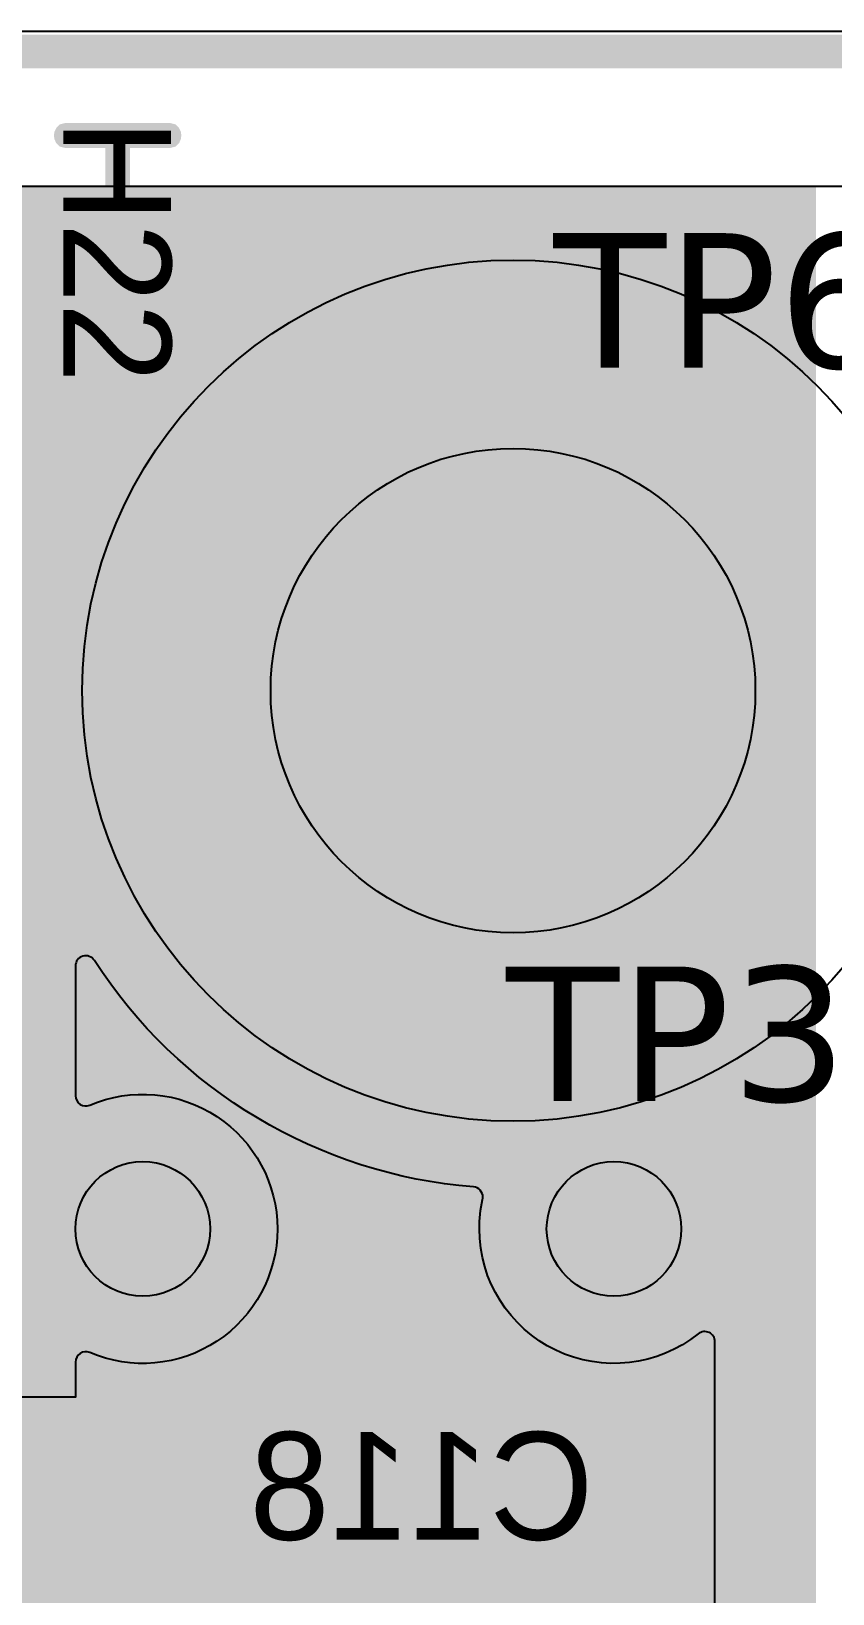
# Model space of a CAD drawing. Extents: x -28 to 199, y -61 to 255.
# Drawn here: x 81.42 to 87.38, y 243.54 to 255.15 of the extents above; entities that cross this region are included whole.
import ezdxf
from ezdxf.enums import TextEntityAlignment as Align

# ---------------------------------------------------------------- set-up
doc = ezdxf.new("R2010")
doc.units = 0
doc.header["$MEASUREMENT"] = 0
for name, color, linetype in [('ASSEMBLY_PART_NUMBERS_BTM', 191, 'CONTINUOUS'), ('ASSEMBLY_PART_NUMBERS_TOP', 102, 'CONTINUOUS'), ('ASSEMBLY_REF_DES_TOP', 102, 'CONTINUOUS'), ('BOARD_OUTLINE', 10, 'CONTINUOUS'), ('DRILL_DRAWING', 21, 'CONTINUOUS'), ('GENERATED_SILKSCREEN_BTM', 255, 'CONTINUOUS'), ('GENERATED_SILKSCREEN_TOP', 140, 'CONTINUOUS'), ('MANUFACTURING_OUTLINES', 10, 'CONTINUOUS'), ('MOUNTING_HOLE_PADS_LAYER14', 150, 'CONTINUOUS'), ('MOUNTING_HOLE_PADS_LAYER17', 10, 'CONTINUOUS'), ('MOUNTING_HOLE_PADS_LAYER_2', 230, 'CONTINUOUS'), ('MOUNTING_HOLE_PADS_LAYER_3', 81, 'CONTINUOUS'), ('MOUNTING_HOLES_LAYER_2', 42, 'CONTINUOUS'), ('MOUNTING_HOLES_LAYER_3', 42, 'CONTINUOUS'), ('MOUNTING_HOLES_LAYER_BOT21', 42, 'CONTINUOUS'), ('MOUNTING_HOLES_LAYER_TOP', 42, 'CONTINUOUS'), ('PLANE_DATA_LAYER_TOP', 150, 'CONTINUOUS'), ('PLANE_SHAPES_LAYER_2', 230, 'CONTINUOUS'), ('PLANE_SHAPES_LAYER_3', 81, 'CONTINUOUS'), ('PLANE_SHAPES_LAYER_TOP', 150, 'CONTINUOUS'), ('ROUTE_BORDER', 151, 'CONTINUOUS'), ('SILKSCREEN_REF_DES_BTM', 211, 'CONTINUOUS'), ('SILKSCREEN_REF_DES_TOP', 150, 'CONTINUOUS'), ('TRACES_LAYER_BOTTOM', 10, 'CONTINUOUS')]:
    doc.layers.add(name, color=color, linetype=linetype)
doc.styles.add('VERDANA', font='verdana.TTF')
doc.styles.add('VERIBEST_GERBER_0', font='txt')

msp = doc.modelspace()

# ---------------------------------------------------------------- hatches: boundary and pattern name
at = {"layer": 'MOUNTING_HOLES_LAYER_2'}
h = msp.add_hatch(color=256, dxfattribs=at)
edge = h.paths.add_edge_path()
edge.add_arc((85, 250.25), 1.8, 0, 360)
h = msp.add_hatch(color=256, dxfattribs=at)
edge = h.paths.add_edge_path()
edge.add_arc((82.25, 246.25), 0.5, 0, 360)
h = msp.add_hatch(color=256, dxfattribs=at)
edge = h.paths.add_edge_path()
edge.add_arc((85.75, 246.25), 0.5, 0, 360)
at = {"layer": 'MOUNTING_HOLES_LAYER_3'}
h = msp.add_hatch(color=256, dxfattribs=at)
edge = h.paths.add_edge_path()
edge.add_arc((85, 250.25), 1.8, 0, 360)
h = msp.add_hatch(color=256, dxfattribs=at)
edge = h.paths.add_edge_path()
edge.add_arc((82.25, 246.25), 0.5, 0, 360)
h = msp.add_hatch(color=256, dxfattribs=at)
edge = h.paths.add_edge_path()
edge.add_arc((85.75, 246.25), 0.5, 0, 360)
at = {"layer": 'MOUNTING_HOLES_LAYER_BOT21'}
h = msp.add_hatch(color=256, dxfattribs=at)
edge = h.paths.add_edge_path()
edge.add_arc((85, 250.25), 1.8, 0, 360)
h = msp.add_hatch(color=256, dxfattribs=at)
edge = h.paths.add_edge_path()
edge.add_arc((82.25, 246.25), 0.5, 0, 360)
h = msp.add_hatch(color=256, dxfattribs=at)
edge = h.paths.add_edge_path()
edge.add_arc((85.75, 246.25), 0.5, 0, 360)
at = {"layer": 'MOUNTING_HOLES_LAYER_TOP'}
h = msp.add_hatch(color=256, dxfattribs=at)
edge = h.paths.add_edge_path()
edge.add_arc((85, 250.25), 1.8, 0, 360)
h = msp.add_hatch(color=256, dxfattribs=at)
edge = h.paths.add_edge_path()
edge.add_arc((82.25, 246.25), 0.5, 0, 360)
h = msp.add_hatch(color=256, dxfattribs=at)
edge = h.paths.add_edge_path()
edge.add_arc((85.75, 246.25), 0.5, 0, 360)
at = {"layer": 'PLANE_DATA_LAYER_TOP'}
msp.add_hatch(color=256, dxfattribs=at).paths.add_polyline_path([(86.5, 245.41083, 0.62950333), (86.37609, 245.47025, -0.62950445), (84.75, 246.25), (84.75, 246.25, -0.05526584), (84.77429, 246.46905, 0.05526779), (84.77614, 246.48574, 0.39110245), (84.70599, 246.5617, -0.23377764), (81.89024, 248.24515, 0.74802909), (81.75, 248.20386), (81.75, 247.23924, 0.53839214), (81.85621, 247.1692, -0.5383923), (83.25, 246.25, -0.5383923), (81.85621, 245.3308, 0.53839214), (81.75, 245.26076), (81.75, 245.00001, -0.41421356), (81.74999, 245), (81.0762, 245, 0.41421356), (81, 244.9238), (81, 232.12717, -0.15091525), (80.91291, 231.84521, 0.15091265), (80.89964, 231.80224), (80.89964, 231.80224, 0.35356285), (80.95985, 231.72773, -0.3535616), (81.75, 230.75, -0.89455048), (79.77463, 230.52942, 0.59056406), (79.64643, 230.5665), (77.21001, 228.13008, 0.19890996), (77.1877, 228.0762), (77.1877, 228.0762, 0.41421356), (77.2639, 228), (79.68793, 228, 0.41421356), (79.76413, 228.0762), (79.76413, 228.0762, 0.04056723), (79.76313, 228.08851, -0.04057334), (79.75, 228.25, -1), (81.75, 228.25, -0.04057334), (81.73687, 228.08851, 0.04056723), (81.73587, 228.0762), (81.73587, 228.0762, 0.41421356), (81.81207, 228), (86.4238, 228, 0.41421356), (86.5, 228.0762)], flags=0)
at = {"layer": 'PLANE_SHAPES_LAYER_2'}
h = msp.add_hatch(color=256, dxfattribs=at)
h.paths.add_polyline_path([(169.5, 129.25), (149.5, 129.25), (142.25, 122), (142.25, 90.5), (147.5, 90.5), (147.5, 80), (154, 80), (154, 69.25), (131.75, 69.25), (131.75, 73.25), (121.25, 73.25), (121.25, 81), (110.5, 81), (110.5, 125.75), (106.5, 125.75), (106.5, 128.75), (93.5, 128.75), (93.5, 120.25), (91.75, 120.25), (91.75, 121.5), (80, 121.5), (80, 118.25), (73.25, 118.25), (73.25, 124.5), (67.5, 124.5), (67.5, 128), (57.75, 128), (57.75, 120.25), (55.25, 120.25), (55.25, 121.5), (47.5, 121.5), (47.5, 119), (35, 119), (35, 134.75), (32.75, 134.75), (32.75, 159.75), (29.25, 159.75), (29.25, 175.25), (22.5, 175.25), (22.5, 195.25), (17.25, 195.25), (17.25, 198), (22.5, 198), (22.5, 216.5), (40.25, 216.5), (40.25, 235.5), (54.5, 235.5), (54.5, 254), (87.25, 254), (87.25, 236.25), (86.25, 236.25), (86.25, 228.75), (81, 228.75), (81, 218.75), (95.25, 218.75), (95.25, 194.5), (87, 194.5), (87, 172), (131.1, 172), (131.1, 208.75), (115.5, 208.75), (115.5, 213.75), (106.75, 213.75), (106.75, 218.75), (110.25, 222.25), (110.25, 226.25), (142.5, 226.25), (142.5, 221.5), (160.5, 221.5), (160.5, 240.75), (169.5, 240.75)])
h.paths.add_polyline_path([(35.5, 149.5), (41.75, 149.5), (41.75, 152), (39.25, 152), (39.25, 154), (37.75, 154), (37.75, 152), (35.5, 152)], flags=16)
h.paths.add_polyline_path([(37.5, 125.75), (37.5, 128.75), (42.75, 128.75), (42.75, 125.75)], flags=16)
h.paths.add_polyline_path([(52, 127.75), (52, 130.75), (54.25, 130.75), (54.25, 127.75)], flags=16)
h.paths.add_polyline_path([(50.75, 219.5), (50.75, 226.5), (71.75, 226.5), (71.75, 219.5)], flags=16)
h.paths.add_polyline_path([(66.5, 150.75), (66.5, 177.5), (72.25, 177.5), (72.25, 150.75)], flags=16)
h.paths.add_polyline_path([(47.25, 185.25), (73, 185.25), (73, 188.25), (70.25, 188.25), (70.25, 191), (47.25, 191)], flags=16)
h.paths.add_polyline_path([(84.5, 208), (84.5, 212.75), (85, 212.75), (85, 208)], flags=16)
h.paths.add_polyline_path([(61.5, 137.25), (87.75, 137.25), (87.75, 140.5), (84.75, 140.5), (84.75, 143), (61.5, 143)], flags=16)
h.paths.add_polyline_path([(88.75, 127), (88.75, 130), (91, 130), (91, 127)], flags=16)
h.paths.add_polyline_path([(85.5, 130.25), (85.5, 132.5), (91, 132.5), (91, 130.25)], flags=16)
h.paths.add_polyline_path([(108.75, 142.25), (135.75, 142.25), (135.75, 145.75), (132.25, 145.75), (132.25, 149), (108.75, 149)], flags=16)
h.paths.add_polyline_path([(114.25, 126.75), (140.75, 126.75), (140.75, 129.75), (137.25, 129.75), (137.25, 133), (114.25, 133)], flags=16)
h.paths.add_polyline_path([(155.25, 180.25), (166.25, 180.25), (166.25, 186.25), (152.25, 186.25), (152.25, 183), (155.25, 183)], flags=16)
at = {"layer": 'PLANE_SHAPES_LAYER_3'}
h = msp.add_hatch(color=256, dxfattribs=at)
h.paths.add_polyline_path([(169.5, 129.25), (149.5, 129.25), (142.25, 122), (142.25, 90.5), (147.5, 90.5), (147.5, 80), (154, 80), (154, 69.25), (131.75, 69.25), (131.75, 73.25), (121.25, 73.25), (121.25, 81), (110.5, 81), (110.5, 125.75), (106.5, 125.75), (106.5, 128.75), (93.5, 128.75), (93.5, 120.25), (91.75, 120.25), (91.75, 121.5), (80, 121.5), (80, 118.25), (73.25, 118.25), (73.25, 124.5), (67.5, 124.5), (67.5, 127.75), (58.25, 127.75), (58.25, 130.25), (88.75, 130.25), (88.75, 127), (91, 127), (91, 132.5), (55, 132.5), (55, 131.25), (52, 131.25), (52, 127.75), (55, 127.75), (55, 127.25), (57.75, 127.25), (57.75, 120.25), (55.25, 120.25), (55.25, 121.5), (47.5, 121.5), (47.5, 119), (35, 119), (35, 134.75), (32.75, 134.75), (32.75, 159.75), (29.25, 159.75), (29.25, 175.25), (22.5, 175.25), (22.5, 195.25), (17.25, 195.25), (17.25, 198), (22.5, 198), (22.5, 216.5), (40.25, 216.5), (40.25, 235.5), (54.5, 235.5), (54.5, 254), (87.25, 254), (87.25, 236.25), (86.25, 236.25), (86.25, 228.75), (81, 228.75), (81, 218.75), (95.25, 218.75), (95.25, 194.5), (87, 194.5), (87, 172), (131.1, 172), (131.1, 208.75), (115.5, 208.75), (115.5, 213.75), (106.75, 213.75), (106.75, 218.75), (110.25, 222.25), (110.25, 226.25), (142.5, 226.25), (142.5, 221.5), (160.5, 221.5), (160.5, 240.75), (169.5, 240.75)])
h.paths.add_polyline_path([(35.5, 149.5), (41.75, 149.5), (41.75, 152), (39.25, 152), (39.25, 154), (37.75, 154), (37.75, 152), (35.5, 152)], flags=16)
h.paths.add_polyline_path([(37.5, 125.75), (37.5, 128.75), (42.75, 128.75), (42.75, 125.75)], flags=16)
h.paths.add_polyline_path([(50.75, 219.5), (50.75, 226.5), (71.75, 226.5), (71.75, 219.5)], flags=16)
h.paths.add_polyline_path([(66.5, 150.75), (66.5, 177.5), (72.25, 177.5), (72.25, 150.75)], flags=16)
h.paths.add_polyline_path([(47.25, 185.25), (73, 185.25), (73, 188.25), (70.25, 188.25), (70.25, 191), (47.25, 191)], flags=16)
h.paths.add_polyline_path([(84.5, 208), (84.5, 212.75), (85, 212.75), (85, 208)], flags=16)
h.paths.add_polyline_path([(61.5, 137.25), (87.75, 137.25), (87.75, 140.5), (84.75, 140.5), (84.75, 143), (61.5, 143)], flags=16)
h.paths.add_polyline_path([(108.75, 142.25), (135.75, 142.25), (135.75, 145.75), (132.25, 145.75), (132.25, 149), (108.75, 149)], flags=16)
h.paths.add_polyline_path([(114.25, 126.75), (140.75, 126.75), (140.75, 129.75), (137.25, 129.75), (137.25, 133), (114.25, 133)], flags=16)
h.paths.add_polyline_path([(155.25, 180.25), (166.25, 180.25), (166.25, 186.25), (152.25, 186.25), (152.25, 183), (155.25, 183)], flags=16)

# ---------------------------------------------------------------- linework, layer by layer
at = {"layer": 'BOARD_OUTLINE', "const_width": 0.25}
msp.add_lwpolyline([(0, 1.5), (0, 253.5, -0.41421356), (1.5, 255), (168.5, 255, -0.41421356), (170, 253.5), (170, 1.5, -0.41421356), (168.5, 0), (1.5, 0, -0.41421356)], format="xyb", close=True, dxfattribs=at)
at = {"layer": 'GENERATED_SILKSCREEN_BTM', "const_width": 0.15}
for points in [[(83.8948, 243.9592), (83.9012, 243.9576), (83.9052, 243.9544), (83.9068, 243.9488), (83.9076, 243.9424), (83.9068, 243.9368), (83.9052, 243.9312), (83.9012, 243.9272), (83.8948, 243.9264), (83.5828, 243.9264), (83.5772, 243.9272), (83.5724, 243.9312), (83.57, 243.9368), (83.5692, 243.9424), (83.57, 243.9488), (83.5724, 243.9544), (83.5772, 243.9576), (83.5828, 243.9592), (83.7236, 243.9592), (83.7236, 244.7104), (83.7244, 244.716), (83.7268, 244.72), (83.7308, 244.7224), (83.7364, 244.7232), (83.7404, 244.724), (83.7444, 244.724), (83.7476, 244.7224), (83.7508, 244.7192), (83.9068, 244.5), (83.9084, 244.4968), (83.9092, 244.4944), (83.9092, 244.4888), (83.9068, 244.484), (83.9028, 244.48), (83.898, 244.4768), (83.8924, 244.4752), (83.8892, 244.4752), (83.8868, 244.476), (83.8828, 244.4808), (83.7548, 244.66), (83.7548, 243.9592), (83.8948, 243.9592)], [(84.6228, 243.9592), (84.6292, 243.9576), (84.6332, 243.9544), (84.6348, 243.9488), (84.6356, 243.9424), (84.6348, 243.9368), (84.6332, 243.9312), (84.6292, 243.9272), (84.6228, 243.9264), (84.3108, 243.9264), (84.3052, 243.9272), (84.3004, 243.9312), (84.298, 243.9368), (84.2972, 243.9424), (84.298, 243.9488), (84.3004, 243.9544), (84.3052, 243.9576), (84.3108, 243.9592), (84.4516, 243.9592), (84.4516, 244.7104), (84.4524, 244.716), (84.4548, 244.72), (84.4588, 244.7224), (84.4644, 244.7232), (84.4684, 244.724), (84.4724, 244.724), (84.4756, 244.7224), (84.4788, 244.7192), (84.6348, 244.5), (84.6364, 244.4968), (84.6372, 244.4944), (84.6372, 244.4888), (84.6348, 244.484), (84.6308, 244.48), (84.626, 244.4768), (84.6204, 244.4752), (84.6172, 244.4752), (84.6148, 244.476), (84.6108, 244.4808), (84.4828, 244.66), (84.4828, 243.9592), (84.6228, 243.9592)], [(82.7452, 244.4312), (82.7708, 244.3544), (82.7452, 244.2776), (82.7452, 244.2752), (82.7444, 244.272), (82.7444, 244.0248), (82.7444, 244.0224), (82.7452, 244.02), (82.746, 244.0168), (82.7492, 244.0136), (82.8292, 243.9312), (82.8332, 243.928), (82.8372, 243.9272), (82.8404, 243.9264), (83.134, 243.9264), (83.1364, 243.9264), (83.1388, 243.9272), (83.142, 243.928), (83.1452, 243.9312), (83.2252, 244.0136), (83.2292, 244.0168), (83.23, 244.02), (83.23, 244.0248), (83.23, 244.272), (83.23, 244.2752), (83.23, 244.2768), (83.2292, 244.2776), (83.2036, 244.3544), (83.2292, 244.4312), (83.23, 244.432), (83.23, 244.4368), (83.23, 244.6288), (83.23, 244.632), (83.2292, 244.636), (83.2252, 244.64), (83.1452, 244.7224), (83.142, 244.7248), (83.1388, 244.7256), (83.1364, 244.7264), (83.134, 244.7264), (82.8404, 244.7264), (82.8372, 244.7256), (82.8332, 244.7248), (82.8292, 244.7224), (82.7492, 244.64), (82.746, 244.6352), (82.7452, 244.632), (82.7444, 244.6288), (82.7444, 244.4368), (82.7444, 244.4336), (82.7452, 244.432), (82.7452, 244.4312)], [(85.3508, 243.9296), (85.4852, 244.0392), (85.4892, 244.0416), (85.49, 244.0448), (85.4916, 244.048), (85.4924, 244.052), (85.4924, 244.6008), (85.4916, 244.6048), (85.49, 244.608), (85.4884, 244.6096), (85.4876, 244.6112), (85.486, 244.6136), (85.3508, 244.7232), (85.3484, 244.724), (85.346, 244.7248), (85.3452, 244.7256), (85.342, 244.7264), (85.0724, 244.7264), (85.0684, 244.7256), (85.0668, 244.7248), (85.0644, 244.724), (85.062, 244.7232), (84.9268, 244.6136), (84.9236, 244.6096), (84.922, 244.6032), (84.9228, 244.5984), (84.9244, 244.5944), (84.9268, 244.5912), (84.9308, 244.588), (84.9348, 244.5856), (84.9388, 244.5848), (84.9428, 244.5848), (84.946, 244.5872), (85.078, 244.6936), (85.3364, 244.6936), (85.4596, 244.5928), (85.4596, 244.06), (85.3364, 243.9592), (85.078, 243.9592), (84.946, 244.0656), (84.9428, 244.0672), (84.9388, 244.068), (84.9348, 244.0672), (84.9308, 244.0648), (84.9268, 244.0616), (84.9244, 244.0576), (84.9228, 244.0528), (84.922, 244.048), (84.9236, 244.0432), (84.9268, 244.0392), (85.062, 243.9296), (85.0652, 243.928), (85.066, 243.9272), (85.0684, 243.9272), (85.0692, 243.9264), (85.07, 243.9264), (85.0724, 243.9264), (85.342, 243.9264), (85.3452, 243.9272), (85.3484, 243.928), (85.3508, 243.9296)], [(83.198, 244.62), (83.198, 244.4384), (83.1764, 244.3696), (82.7996, 244.3696), (82.7764, 244.4384), (82.7764, 244.62), (82.8476, 244.6936), (83.126, 244.6936), (83.198, 244.62)], [(83.198, 244.2688), (83.198, 244.032), (83.126, 243.9592), (82.8476, 243.9592), (82.7764, 244.032), (82.7764, 244.2688), (82.7996, 244.3376), (83.1764, 244.3376), (83.198, 244.2688)]]:
    msp.add_lwpolyline(points, dxfattribs=at)
at = {"layer": 'GENERATED_SILKSCREEN_TOP', "const_width": 0.15}
for points in [[(81.6792, 254.3924), (81.6728, 254.3908), (81.6688, 254.3868), (81.6664, 254.382), (81.6656, 254.3764), (81.6664, 254.37), (81.6688, 254.3644), (81.6728, 254.3604), (81.6792, 254.3588), (82.0472, 254.3588), (82.0472, 253.8524), (81.6792, 253.8524), (81.6728, 253.8516), (81.6688, 253.8476), (81.6664, 253.842), (81.6656, 253.8364), (81.6664, 253.8308), (81.6688, 253.826), (81.6728, 253.822), (81.6792, 253.8204), (82.4472, 253.8204), (82.4536, 253.822), (82.4576, 253.826), (82.46, 253.8308), (82.4608, 253.8364), (82.46, 253.842), (82.4576, 253.8476), (82.4536, 253.8516), (82.4472, 253.8524), (82.0792, 253.8524), (82.0792, 254.3588), (82.4472, 254.3588), (82.4536, 254.3604), (82.4576, 254.3644), (82.46, 254.37), (82.4608, 254.3764), (82.46, 254.382), (82.4576, 254.3868), (82.4536, 254.3908), (82.4472, 254.3924), (81.6792, 254.3924)], [(82.46, 253.2044), (82.3504, 253.07), (82.3464, 253.0676), (82.3432, 253.0668), (82.3408, 253.0652), (82.3376, 253.0644), (82.228, 253.0644), (82.2256, 253.0652), (82.22, 253.0668), (82.216, 253.0676), (82.2144, 253.07), (81.7816, 253.6028), (81.696, 253.6028), (81.696, 253.0804), (81.6944, 253.0748), (81.6912, 253.07), (81.6856, 253.0676), (81.6792, 253.0668), (81.6736, 253.0676), (81.668, 253.07), (81.6648, 253.0748), (81.6632, 253.0804), (81.6632, 253.6196), (81.6648, 253.626), (81.6688, 253.63), (81.6736, 253.634), (81.6792, 253.6356), (81.7888, 253.6356), (81.7912, 253.6348), (81.7968, 253.6332), (81.7992, 253.6316), (81.8008, 253.63), (81.8024, 253.6284), (82.236, 253.0964), (82.3296, 253.0964), (82.4304, 253.2212), (82.4304, 253.4796), (82.324, 253.61), (82.3224, 253.6156), (82.3232, 253.6204), (82.3256, 253.626), (82.3304, 253.6292), (82.336, 253.6324), (82.3416, 253.6332), (82.3464, 253.6324), (82.3504, 253.6284), (82.46, 253.494), (82.4608, 253.4908), (82.4616, 253.4884), (82.4624, 253.4876), (82.4632, 253.4844), (82.4632, 253.2148), (82.4624, 253.2116), (82.4624, 253.2108), (82.4616, 253.21), (82.4608, 253.2076), (82.46, 253.2044)], [(82.46, 252.4484), (82.3504, 252.314), (82.3464, 252.3116), (82.3432, 252.3108), (82.3408, 252.3092), (82.3376, 252.3084), (82.228, 252.3084), (82.2256, 252.3092), (82.22, 252.3108), (82.216, 252.3116), (82.2144, 252.314), (81.7816, 252.8468), (81.696, 252.8468), (81.696, 252.3244), (81.6944, 252.3188), (81.6912, 252.314), (81.6856, 252.3116), (81.6792, 252.3108), (81.6736, 252.3116), (81.668, 252.314), (81.6648, 252.3188), (81.6632, 252.3244), (81.6632, 252.8636), (81.6648, 252.87), (81.6688, 252.874), (81.6736, 252.878), (81.6792, 252.8796), (81.7888, 252.8796), (81.7912, 252.8788), (81.7968, 252.8772), (81.7992, 252.8756), (81.8008, 252.874), (81.8024, 252.8724), (82.236, 252.3404), (82.3296, 252.3404), (82.4304, 252.4652), (82.4304, 252.7236), (82.324, 252.854), (82.3224, 252.8596), (82.3232, 252.8644), (82.3256, 252.87), (82.3304, 252.8732), (82.336, 252.8764), (82.3416, 252.8772), (82.3464, 252.8764), (82.3504, 252.8724), (82.46, 252.738), (82.4608, 252.7348), (82.4616, 252.7324), (82.4624, 252.7316), (82.4632, 252.7284), (82.4632, 252.4588), (82.4624, 252.4556), (82.4624, 252.4548), (82.4616, 252.454), (82.4608, 252.4516), (82.46, 252.4484)]]:
    msp.add_lwpolyline(points, dxfattribs=at)
at = {"layer": 'MANUFACTURING_OUTLINES'}
msp.add_lwpolyline([(170.15041, 1.5, -0.41421356), (168.5, -0.15041), (1.5, -0.15041, -0.41421356), (-0.15041, 1.5), (-0.15041, 253.5, -0.41421356), (1.5, 255.15041), (168.5, 255.15041, -0.41421356), (170.15041, 253.5)], format="xyb", close=True, dxfattribs=at)
at = {"layer": 'MOUNTING_HOLE_PADS_LAYER14'}
msp.add_circle((85, 250.25), 3.2, dxfattribs=at)
at = {"layer": 'MOUNTING_HOLE_PADS_LAYER17'}
msp.add_circle((85, 250.25), 3.2, dxfattribs=at)
at = {"layer": 'MOUNTING_HOLE_PADS_LAYER_2'}
msp.add_circle((85, 250.25), 3.2, dxfattribs=at)
at = {"layer": 'MOUNTING_HOLE_PADS_LAYER_3'}
msp.add_circle((85, 250.25), 3.2, dxfattribs=at)
at = {"layer": 'MOUNTING_HOLES_LAYER_2'}
for centre, radius in [((85, 250.25), 1.8), ((82.25, 246.25), 0.5), ((85.75, 246.25), 0.5)]:
    msp.add_circle(centre, radius, dxfattribs=at)
at = {"layer": 'MOUNTING_HOLES_LAYER_3'}
for centre, radius in [((85, 250.25), 1.8), ((82.25, 246.25), 0.5), ((85.75, 246.25), 0.5)]:
    msp.add_circle(centre, radius, dxfattribs=at)
at = {"layer": 'MOUNTING_HOLES_LAYER_BOT21'}
for centre, radius in [((85, 250.25), 1.8), ((82.25, 246.25), 0.5), ((85.75, 246.25), 0.5)]:
    msp.add_circle(centre, radius, dxfattribs=at)
at = {"layer": 'MOUNTING_HOLES_LAYER_TOP'}
for centre, radius in [((85, 250.25), 1.8), ((82.25, 246.25), 0.5), ((85.75, 246.25), 0.5)]:
    msp.add_circle(centre, radius, dxfattribs=at)
at = {"layer": 'PLANE_DATA_LAYER_TOP'}
msp.add_lwpolyline([(86.5, 228.0762), (86.5, 245.41083, 0.62950333), (86.37609, 245.47025, -0.62950445), (84.75, 246.25), (84.75, 246.25, -0.05526583), (84.77429, 246.46905, 0.05526779), (84.77614, 246.48574, 0.39110245), (84.70599, 246.5617, -0.23377764), (81.89024, 248.24515, 0.74802909), (81.75, 248.20386), (81.75, 247.23924, 0.53839214), (81.85621, 247.1692, -0.5383923), (83.25, 246.25, -0.5383923), (81.85621, 245.3308, 0.53839214), (81.75, 245.26076), (81.75, 245.00001, -0.41421356), (81.74999, 245), (81.0762, 245, 0.41421356), (81, 244.9238), (81, 232.12717, -0.15091525)], format="xyb", dxfattribs=at)
at = {"layer": 'PLANE_SHAPES_LAYER_TOP'}
for points in [[(81.75, 228), (86.5, 228), (81.75, 254), (86.5, 254)], [(76.5, 242.5), (81.75, 242.5), (76.5, 245), (81.75, 245)]]:
    msp.add_solid(points, dxfattribs=at)
at = {"layer": 'ROUTE_BORDER'}
msp.add_lwpolyline([(0.635, 2.135), (0.635, 252.5, -0.41421356), (2.135, 254), (168, 254, -0.41421356), (169.5, 252.5), (169.5, 2.135, -0.41421356), (168, 0.635), (2.135, 0.635, -0.41421356)], format="xyb", close=True, dxfattribs=at)
at = {"layer": 'TRACES_LAYER_BOTTOM', "const_width": 0.5}
msp.add_lwpolyline([(82.8, 242.5), (82.8, 244.33392), (82.13392, 245), (80.15, 245)], dxfattribs=at)

# ---------------------------------------------------------------- texts
at = {"layer": 'ASSEMBLY_PART_NUMBERS_BTM', "style": 'VERIBEST_GERBER_0', "text_generation_flag": 2}
for s, p in [('CL10B104KB8SFNC', (80.04, 250.5)), ('ERJ-3EKF4701V', (82.54, 248.75))]:
    msp.add_text(s, height=2.032, rotation=90, dxfattribs=at).set_placement(p, align=Align.TOP_LEFT)
msp.add_text('CL10B104KB8SFNC', height=2.032, dxfattribs=at).set_placement((97.25, 243.54), align=Align.TOP_LEFT)
at = {"layer": 'ASSEMBLY_PART_NUMBERS_TOP', "style": 'VERIBEST_GERBER_0'}
for s, p in [('APT2012CGCK', (83.04, 251.5)), ('ERJ-3EKF2701V', (83.04, 247.25))]:
    msp.add_text(s, height=2.032, rotation=270, dxfattribs=at).set_placement(p, align=Align.TOP_LEFT)
at = {"layer": 'ASSEMBLY_REF_DES_TOP', "style": 'VERDANA'}
for s, p in [('TP6', (85.3, 253.65)), ('TP36', (84.95, 248.2))]:
    msp.add_text(s, height=1, dxfattribs=at).set_placement(p, align=Align.TOP_LEFT)
at = {"layer": 'DRILL_DRAWING', "style": 'VERIBEST_GERBER_0'}
for s, p in [('P', (85, 250.25)), ('T', (82.25, 246.25)), ('T', (85.75, 246.25))]:
    msp.add_text(s, height=2, dxfattribs=at).set_placement(p, align=Align.MIDDLE_CENTER)
at = {"layer": 'SILKSCREEN_REF_DES_BTM', "style": 'VERIBEST_GERBER_0', "text_generation_flag": 2}
msp.add_text('C118', height=0.8, dxfattribs=at).set_placement((85.6, 244.74), align=Align.TOP_LEFT)
at = {"layer": 'SILKSCREEN_REF_DES_TOP', "style": 'VERIBEST_GERBER_0'}
msp.add_text('H22', height=0.8, rotation=270, dxfattribs=at).set_placement((82.46, 254.5), align=Align.TOP_LEFT)

doc.saveas('drawing.dxf')
